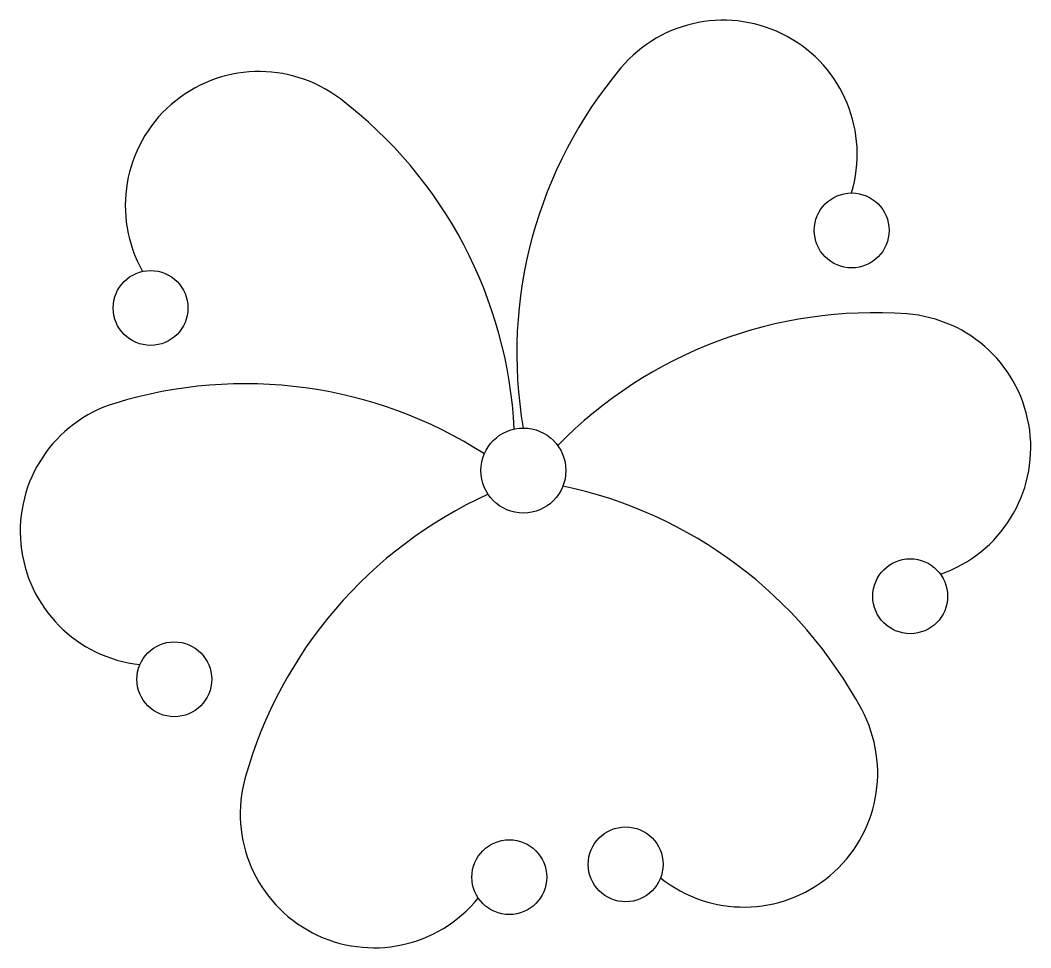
# Model space of a CAD drawing. Header units: feet. Extents: x -0.493 to 0.497, y -0.468 to 0.441.
import ezdxf

# ---------------------------------------------------------------- set-up
doc = ezdxf.new("R2010")
doc.units = ezdxf.units.FT
doc.header["$MEASUREMENT"] = 0

msp = doc.modelspace()

# ---------------------------------------------------------------- linework, layer by layer
for centre, radius in [((0.32187, 0.23539), 0.03669), ((-0.36551, 0.15941), 0.03669), ((0, 0), 0.04167), ((0.37926, -0.12316), 0.03669), ((-0.34227, -0.20459), 0.03669), ((0.10026, -0.38595), 0.03669), ((-0.0138, -0.39852), 0.03669)]:
    msp.add_circle(centre, radius)
for centre, radius, start, end in [((0.19603, 0.31016), 0.13127, 343.13574, 139.93811), ((-0.25904, 0.25986), 0.13127, 52.67706, 209.47943), ((0.42828, 0.11484), 0.43473, 139.93811, 189.69083), ((-0.44303, 0.01853), 0.43473, 2.92434, 52.67706), ((0.34382, -0.28), 0.43473, 85.76879, 135.52151), ((0.36621, 0.02263), 0.13127, 288.96642, 85.76879), ((-0.27277, -0.34959), 0.43473, 57.35599, 107.10871), ((-0.36205, -0.05955), 0.13127, 107.10871, 263.91108), ((-0.051, -0.44047), 0.43473, 28.32209, 78.07481), ((0.14572, -0.41879), 0.43473, 114.50515, 164.25787), ((0.21613, -0.2965), 0.13127, 231.51972, 28.32209), ((-0.14636, -0.33646), 0.13127, 164.25787, 321.06024)]:
    msp.add_arc(centre, radius, start, end)

doc.saveas('drawing.dxf')
